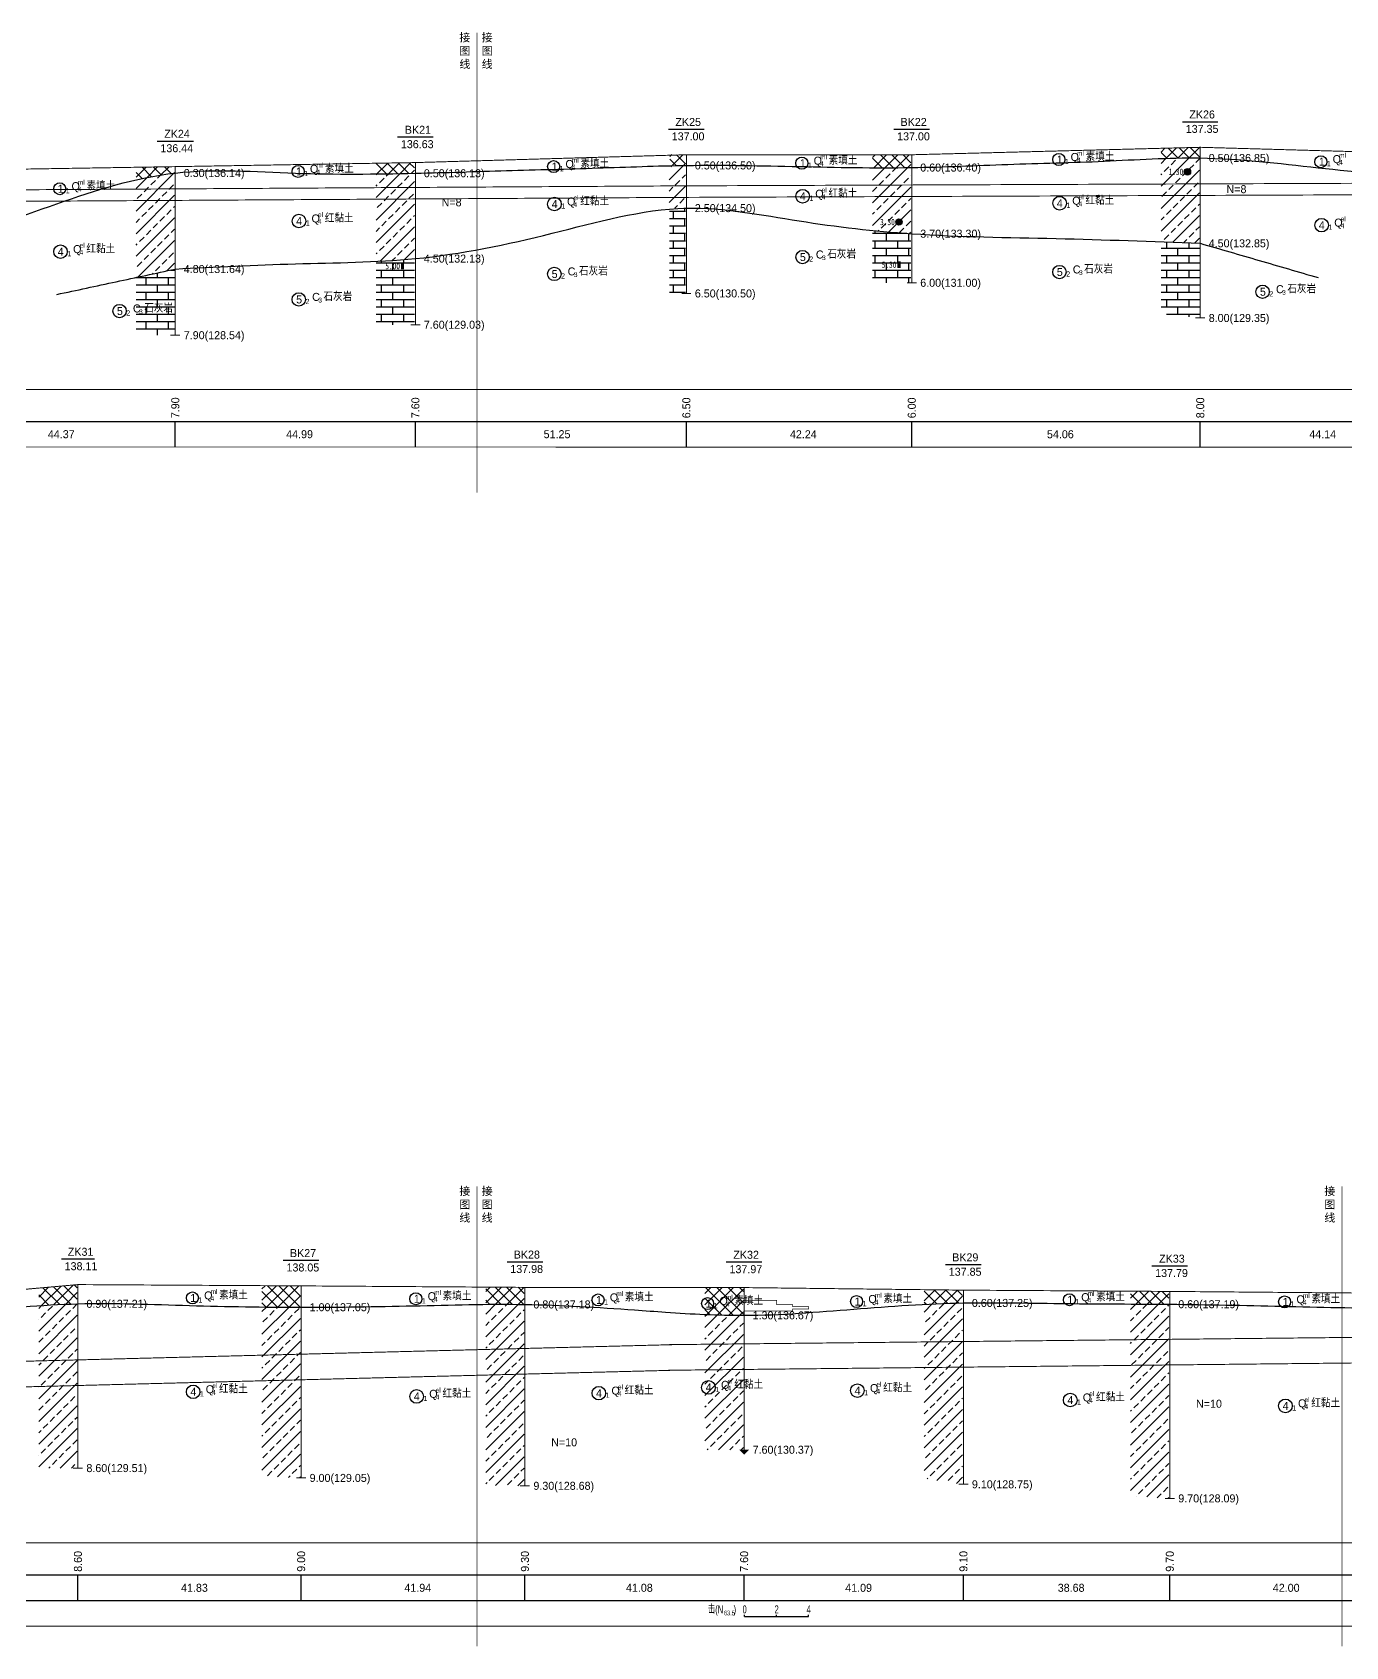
# Model space of a CAD drawing. Header units: inches. Extents: x -205 to 12199, y -11610 to -150.
# Drawn here: x 232 to 642, y -1361 to -857 of the extents above; entities that cross this region are included whole.
import ezdxf
from ezdxf.enums import TextEntityAlignment as Align

# ---------------------------------------------------------------- set-up
doc = ezdxf.new("R2010")
doc.units = ezdxf.units.IN
doc.header["$MEASUREMENT"] = 0
doc.linetypes.add('ACAD_ISO03W100', pattern=[30, 12, -18])
doc.linetypes.add('ACAD_ISO05W100', pattern=[34, 24, -3, 0.5, -3, 0.5, -3])
for name, color, linetype in [('GiCAD_PouMian', 7, 'Continuous'), ('GICAD_QUYANG', 7, 'Continuous'), ('地质-原位曲线', 7, 'Continuous'), ('地质-图框', 7, 'Continuous'), ('地质-地层符号', 3, 'Continuous'), ('地质-地层线', 7, 'Continuous'), ('地质-地面线', 7, 'Continuous'), ('地质-填充花纹', 4, 'Continuous'), ('地质-文字', 7, 'Continuous'), ('地质-标注栏', 7, 'Continuous'), ('地质-标贯', 7, 'Continuous'), ('地质-钻孔', 7, 'Continuous'), ('管底', 7, 'Continuous'), ('红线', 1, 'ACAD_ISO05W100')]:
    doc.layers.add(name, color=color, linetype=linetype)
doc.styles.add('LZ_PMT_LINE', font='', dxfattribs={"height": 2})
doc.styles.get("Standard").update_dxf_attribs({"font": ''})
doc.styles.add('地层编号', font='Comfont.shx', dxfattribs={"width": 0.7, "height": 2.5, "bigfont": 'Hztxt12a.shx'})
doc.styles.add('层底标注', font='Comfont.shx', dxfattribs={"width": 0.7, "height": 2.5, "bigfont": 'Hztxt12a.shx'})
doc.styles.add('岩土名称', font='Comfont.shx', dxfattribs={"width": 0.7, "height": 2.5, "bigfont": 'Hztxt12a.shx'})
doc.styles.add('时代', font='Comfont.shx', dxfattribs={"width": 0.7, "height": 2.5, "bigfont": 'Hztxt12a.shx'})
doc.styles.add('标注栏数据', font='Comfont.shx', dxfattribs={"width": 0.7, "height": 2.5, "bigfont": 'Hztxt12a.shx'})
doc.styles.add('标贯动探', font='Comfont.shx', dxfattribs={"width": 0.7, "height": 2.5, "bigfont": 'Hztxt12a.shx'})
doc.styles.add('钻孔标注', font='Comfont.shx', dxfattribs={"width": 0.7, "height": 2.5, "bigfont": 'Hztxt12a.shx'})
doc.styles.get('LZ_PMT_LINE').set_extended_font_data('SimSun')
doc.styles.get('Standard').set_extended_font_data('SimSun')
doc.linetypes.add('bzhjcx', pattern='A,0.001,[2,XX1.shx,S=1,R=0,X=1,Y=0],-2', length=2.001)
doc.linetypes.add('swx', pattern='A,7,-1.5,["●",LZ_PMT_LINE,S=0.05,R=0,X=0,Y=0],-1.5', length=10)
pattern_1 = [(45, (-3845.1306, -1061.8957), (-3.535534, 3.535534), []), (45, (-3841.595, -1061.8957), (-3.535534, 3.535534), [2, -1])]
pattern_2 = [(45, (-3845.1306, -1061.8957), (-1.767767, 1.767767), []), (135, (-3845.1306, -1061.8957), (-1.767767, -1.767767), [])]
pattern_3 = [(0, (-3845.1306, -1061.8957), (0, 2.3), []), (90, (-3845.1306, -1061.8957), (-3.5, 2.3), [2.3, -2.3])]
pattern_4 = [(0, (-3935.9162, -1061.9183), (0, 2.3), []), (90, (-3935.9162, -1061.9183), (-3.5, 2.3), [2.3, -2.3])]
pattern_5 = [(45, (-3935.916, -1061.9183), (-3.535534, 3.535534), []), (45, (-3932.3807, -1061.9183), (-3.535534, 3.535534), [2, -1])]
pattern_6 = [(45, (-3935.9162, -1061.9183), (-1.767767, 1.767767), []), (135, (-3935.9162, -1061.9183), (-1.767767, -1.767767), [])]
pattern_7 = [(45, (-5141.6254, -1426.3506), (-3.535534, 3.535534), []), (45, (-5138.09, -1426.3506), (-3.535534, 3.535534), [2, -1])]
pattern_8 = [(45, (-5141.6254, -1426.3506), (-1.767767, 1.767767), []), (135, (-5141.6254, -1426.3506), (-1.767767, -1.767767), [])]
pattern_9 = [(45, (-5231.6254, -1426.3506), (-3.535534, 3.535534), []), (45, (-5228.09, -1426.3506), (-3.535534, 3.535534), [2, -1])]
pattern_10 = [(45, (-5231.6254, -1426.3506), (-1.767767, 1.767767), []), (135, (-5231.6254, -1426.3506), (-1.767767, -1.767767), [])]

# ---------------------------------------------------------------- blocks, each defined once
blk = doc.blocks.new('gkqy_yan.dwg不标', base_point=(0, -1))
at = {"color": 7}
blk.add_solid([(-0.5, -2), (-0.5, 0), (0.5, -2), (0.5, 0)], dxfattribs=at)
blk = doc.blocks.new('gkqy_yuan.dwg不标')
at = {"layer": 'GiCAD_PouMian'}
h = blk.add_hatch(color=7, dxfattribs=at)
edge = h.paths.add_edge_path()
edge.add_arc((0, 0), 1, 0, 360)
at = {"layer": 'GICAD_QUYANG', "color": 7}
blk.add_circle((0, 0), 1, dxfattribs=at)

msp = doc.modelspace()

# ---------------------------------------------------------------- hatches: boundary and pattern name
at = {"layer": '地质-填充花纹', "linetype": 'Continuous'}
h = msp.add_hatch(dxfattribs=at)
h.set_pattern_fill('GKSTT', scale=0.5, style=0, pattern_type=2)
h.set_pattern_definition(pattern_6)
h.paths.add_polyline_path([(596.31961, -895.76848), (591.51268, -895.75931), (586.51381, -895.86162), (584.31961, -895.94182), (584.31961, -892.75285), (596.31961, -892.44209)])
h = msp.add_hatch(dxfattribs=at)
h.set_pattern_fill('GKSTT', scale=0.5, style=0, pattern_type=2)
h.set_pattern_definition(pattern_2)
h.paths.add_polyline_path([(351.1807, -900.55128), (343.9365, -900.69631), (339.1807, -900.76053), (339.1807, -897.41989), (351.1807, -897.21717)])
h = msp.add_hatch(dxfattribs=at)
h.set_pattern_fill('GKSTT', scale=0.5, style=0, pattern_type=2)
h.set_pattern_definition(pattern_6)
h.paths.add_polyline_path([(435.81546, -898.10586), (430.87623, -898.04533), (430.87623, -894.72358), (435.81546, -894.77621)])
h = msp.add_hatch(dxfattribs=at)
h.set_pattern_fill('GKSTT', scale=0.5, style=0, pattern_type=2)
h.set_pattern_definition(pattern_6)
h.paths.add_polyline_path([(506.21496, -898.77163), (501.26172, -898.8239), (496.26174, -898.82881), (494.21496, -898.81499), (494.21496, -894.76899), (506.21496, -894.76899)])
h = msp.add_hatch(dxfattribs=at)
h.set_pattern_fill('GKFZNT', scale=0.5, style=0, pattern_type=2)
h.set_pattern_definition(pattern_5)
h.paths.add_polyline_path([(596.31961, -895.76848), (596.31961, -922.42608), (591.49558, -922.24191), (586.49915, -922.05303), (584.31961, -921.97224), (584.31961, -895.94182), (586.51381, -895.86162), (591.51268, -895.75931)])
h = msp.add_hatch(dxfattribs=at)
h.set_pattern_fill('GKSTT', scale=0.5, style=0, pattern_type=2)
h.set_pattern_definition(pattern_2)
h.paths.add_polyline_path([(276.20004, -900.51814), (268.26189, -901.74086), (264.20004, -902.61005), (264.20004, -898.67841), (276.20004, -898.48368)])
h = msp.add_hatch(dxfattribs=at)
h.set_pattern_fill('GKFZNT', scale=0.5, style=0, pattern_type=2)
h.set_pattern_definition(pattern_1)
h.paths.add_polyline_path([(276.20004, -930.53327), (267.73968, -932.34844), (264.20004, -933.10787), (264.20004, -902.61005), (268.26189, -901.74086), (276.20004, -900.51814)])
h = msp.add_hatch(dxfattribs=at)
h.set_pattern_fill('GKFZNT', scale=0.5, style=0, pattern_type=2)
h.set_pattern_definition(pattern_1)
h.paths.add_polyline_path([(351.1807, -927.23315), (343.92066, -927.81983), (339.1807, -928.08766), (339.1807, -900.76053), (343.9365, -900.69631), (351.1807, -900.55128)])
h = msp.add_hatch(dxfattribs=at)
h.set_pattern_fill('GKFZNT', scale=0.5, style=0, pattern_type=2)
h.set_pattern_definition(pattern_5)
h.paths.add_polyline_path([(435.81546, -911.44134), (430.67047, -911.48756), (430.67047, -898.14747), (435.81546, -898.10586)])
h = msp.add_hatch(dxfattribs=at)
h.set_pattern_fill('GKFZNT', scale=0.5, style=0, pattern_type=2)
h.set_pattern_definition(pattern_5)
h.paths.add_polyline_path([(506.21496, -919.41686), (501.0424, -919.02784), (496.06208, -918.58503), (494.21496, -918.39685), (494.21496, -898.81499), (496.26174, -898.82881), (501.26172, -898.8239), (506.21496, -898.77163)])
h = msp.add_hatch(dxfattribs=at)
h.set_pattern_fill('GKSHY', scale=0.5, style=0, pattern_type=2)
h.set_pattern_definition(pattern_4)
h.paths.add_polyline_path([(435.81546, -938.10233), (430.77331, -938.09349), (430.77331, -911.44467), (435.81546, -911.44134)])
h = msp.add_hatch(dxfattribs=at)
h.set_pattern_fill('GKSHY', scale=0.5, style=0, pattern_type=2)
h.set_pattern_definition(pattern_4)
h.paths.add_polyline_path([(496.06208, -918.58503), (501.0424, -919.02784), (506.21496, -919.41686), (506.21496, -934.76739), (501.44798, -934.73689), (500.08499, -934.76899), (494.21496, -934.76899), (494.21496, -918.39685)])
h = msp.add_hatch(dxfattribs=at)
h.set_pattern_fill('GKSHY', scale=0.5, style=0, pattern_type=2)
h.set_pattern_definition(pattern_4)
h.paths.add_polyline_path([(586.49915, -922.05303), (591.49558, -922.24191), (596.31961, -922.42608), (596.31961, -945.74191), (591.56143, -945.2272), (586.55341, -944.68024), (584.31961, -944.43161), (584.31961, -921.97224)])
h = msp.add_hatch(dxfattribs=at)
h.set_pattern_fill('GKSHY', scale=0.5, style=0, pattern_type=2)
h.set_pattern_definition(pattern_3)
h.paths.add_polyline_path([(351.1807, -947.87961), (339.1807, -947.87961), (339.1807, -928.08766), (343.92066, -927.81983), (351.1807, -927.23315)])
h = msp.add_hatch(dxfattribs=at)
h.set_pattern_fill('GKSHY', scale=0.5, style=0, pattern_type=2)
h.set_pattern_definition(pattern_3)
h.paths.add_polyline_path([(276.20004, -951.1463), (264.20004, -951.1463), (264.20004, -933.10787), (267.73968, -932.34844), (276.20004, -930.53327)])
h = msp.add_hatch(dxfattribs=at)
h.set_pattern_fill('GKSTT', scale=0.5, style=0, pattern_type=2)
h.set_pattern_definition(pattern_8)
h.paths.add_polyline_path([(245.79161, -1253.81193), (236.80734, -1254.19665), (233.79161, -1254.38963), (233.79161, -1248.88915), (245.79161, -1247.82343)])
h = msp.add_hatch(dxfattribs=at)
h.set_pattern_fill('GKSTT', scale=0.5, style=0, pattern_type=2)
h.set_pattern_definition(pattern_8)
h.paths.add_polyline_path([(315.50677, -1248.19977), (315.50677, -1254.86667), (305.89405, -1254.82009), (303.50677, -1254.79328), (303.50677, -1248.13093)])
h = msp.add_hatch(dxfattribs=at)
h.set_pattern_fill('GKSTT', scale=0.5, style=0, pattern_type=2)
h.set_pattern_definition(pattern_8)
h.paths.add_polyline_path([(385.39941, -1248.66626), (385.39941, -1254.0002), (375.69823, -1253.95911), (373.39941, -1253.98243), (373.39941, -1248.58613)])
h = msp.add_hatch(dxfattribs=at)
h.set_pattern_fill('GKSTT', scale=0.5, style=0, pattern_type=2)
h.set_pattern_definition(pattern_10)
h.paths.add_polyline_path([(453.86517, -1248.73431), (453.86517, -1257.39676), (444.54667, -1257.23025), (441.86517, -1257.11153), (441.86517, -1248.72263)])
h = msp.add_hatch(dxfattribs=at)
h.set_pattern_fill('GKSTT', scale=0.5, style=0, pattern_type=2)
h.set_pattern_definition(pattern_10)
h.paths.add_polyline_path([(522.34453, -1249.5316), (522.34453, -1253.54272), (513.30049, -1253.83937), (510.34453, -1253.98632), (510.34453, -1249.39142)])
h = msp.add_hatch(dxfattribs=at)
h.set_pattern_fill('GKSTT', scale=0.5, style=0, pattern_type=2)
h.set_pattern_definition(pattern_10)
h.paths.add_polyline_path([(586.80347, -1249.93305), (586.80347, -1253.93289), (579.82348, -1253.8848), (574.82353, -1253.86231), (574.80347, -1253.86223), (574.80347, -1249.85857)])
h = msp.add_hatch(dxfattribs=at)
h.set_pattern_fill('GKFZNT', scale=0.5, style=0, pattern_type=2)
h.set_pattern_definition(pattern_7)
h.paths.add_polyline_path([(245.79161, -1305.13456), (233.79161, -1305.13456), (233.79161, -1254.38963), (236.80734, -1254.19665), (245.79161, -1253.81193)])
h = msp.add_hatch(dxfattribs=at)
h.set_pattern_fill('GKFZNT', scale=0.5, style=0, pattern_type=2)
h.set_pattern_definition(pattern_7)
h.paths.add_polyline_path([(305.89405, -1254.82009), (315.50677, -1254.86667), (315.50677, -1308.19095), (309.94687, -1307.96275), (304.13745, -1307.704), (303.50677, -1307.67475), (303.50677, -1254.79328)])
h = msp.add_hatch(dxfattribs=at)
h.set_pattern_fill('GKFZNT', scale=0.5, style=0, pattern_type=2)
h.set_pattern_definition(pattern_7)
h.paths.add_polyline_path([(385.39941, -1254.0002), (385.39941, -1310.66793), (378.21908, -1310.66793), (374.01327, -1310.4523), (373.39941, -1310.41012), (373.39941, -1253.98243), (375.69823, -1253.95911)])
h = msp.add_hatch(dxfattribs=at)
h.set_pattern_fill('GKFZNT', scale=0.5, style=0, pattern_type=2)
h.set_pattern_definition(pattern_9)
h.paths.add_polyline_path([(522.34453, -1310.16792), (516.87301, -1309.43965), (511.17123, -1308.49977), (510.34453, -1308.35485), (510.34453, -1253.98632), (513.30049, -1253.83937), (522.34453, -1253.54272)])
h = msp.add_hatch(dxfattribs=at)
h.set_pattern_fill('GKFZNT', scale=0.5, style=0, pattern_type=2)
h.set_pattern_definition(pattern_9)
h.paths.add_polyline_path([(574.82353, -1253.86231), (579.82348, -1253.8848), (586.80347, -1253.93289), (586.80347, -1314.58726), (581.67945, -1314.30005), (576.30879, -1313.91108), (574.80347, -1313.7962), (574.80347, -1253.86223)])
h = msp.add_hatch(dxfattribs=at)
h.set_pattern_fill('GKFZNT', scale=0.5, style=0, pattern_type=2)
h.set_pattern_definition(pattern_9)
h.paths.add_polyline_path([(444.54667, -1257.23025), (453.86517, -1257.39676), (453.86517, -1299.40122), (441.86517, -1299.40122), (441.86517, -1257.11153)])

# ---------------------------------------------------------------- linework, layer by layer
at = {"layer": '地质-原位曲线', "color": 7, "linetype": 'Continuous'}
for p, q in [((454.26522, -1351.53456), (454.26522, -1351.03456)), ((454.26522, -1351.53456), (474.26522, -1351.53456)), ((464.26522, -1351.53456), (464.26522, -1351.03456)), ((474.26522, -1351.53456), (474.26522, -1351.03456))]:
    msp.add_line(p, q, dxfattribs=at)
at = {"layer": '地质-原位曲线', "color": 7, "linetype": 'Continuous', "const_width": 0.2, "flags": 128}
msp.add_lwpolyline([(454.26522, -1252.73456), (464.26522, -1252.73456), (464.26522, -1253.40122), (464.26522, -1253.40122), (464.26522, -1254.06789), (469.26522, -1254.06789), (469.26522, -1254.73456), (474.26522, -1254.73456), (474.26522, -1255.40122), (469.26522, -1255.40122), (469.26522, -1256.06789), (454.26522, -1256.06789)], dxfattribs=at)
at = {"layer": '地质-地层符号', "color": 7, "linetype": 'Continuous'}
for centre, major_axis in [((394.62308, -898.4632), (0, 1.875)), ((472.14021, -897.40233), (0, 1.875)), ((552.39229, -896.25515), (0, 1.875)), ((634.23182, -896.93566), (0, 1.875)), ((314.81537, -899.97962), (0, 1.875)), ((240.34834, -905.37965), (0, 1.875)), ((472.39021, -907.73566), (0, 2.125)), ((552.64229, -909.92181), (0, 2.125)), ((394.87308, -910.17142), (0, 2.125)), ((315.06537, -915.47962), (0, 2.125)), ((634.48182, -916.76898), (0, 2.125)), ((240.59834, -925.04638), (0, 2.125)), ((472.34854, -926.73566), (0, 2.08333)), ((394.83141, -932.02018), (0, 2.08333)), ((552.60062, -931.40231), (0, 2.08333)), ((315.0237, -939.97962), (0, 2.08333)), ((616.04605, -937.57722), (0, 2.08333)), ((259.04552, -943.59625), (0, 2.08333)), ((281.77419, -1251.96789), (0, 1.875)), ((351.57809, -1252.23457), (0, 1.875)), ((408.48504, -1252.59036), (0, 1.875)), ((555.699, -1252.53457), (0, 1.875)), ((442.71793, -1253.71658), (0, 1.875)), ((489.22985, -1253.10121), (0, 1.875)), ((622.92599, -1253.20126), (0, 1.875)), ((282.02419, -1281.30122), (0, 2.125)), ((351.82809, -1282.73457), (0, 2.125)), ((408.73504, -1281.73018), (0, 2.125)), ((442.96793, -1279.93002), (0, 2.125)), ((489.47985, -1280.93454), (0, 2.125)), ((555.949, -1283.8679), (0, 2.125)), ((623.17599, -1285.70126), (0, 2.125))]:
    msp.add_ellipse(centre, major_axis=major_axis, ratio=1, dxfattribs=at)
at = {"layer": '地质-地层线', "color": 7, "lineweight": 25}
for points, knots in [([(435.27989, -898.11343), (435.54174, -898.10953), (447.53436, -897.93999), (471.26487, -898.4203), (504.75299, -899.18574), (536.50023, -897.62345), (566.52968, -897.01875), (598.87689, -894.75527), (633.35901, -898.90652), (667.44785, -902.43194), (699.05581, -901.69701), (727.94103, -901.72301), (753.40654, -902.10609), (769.14102, -901.2974), (775.27989, -900.8239)], [342.881618593, 342.881618593, 342.881618593, 342.881618593, 343.667387673, 378.868719375, 414.070051078, 444.121577517, 474.173103956, 504.224630395, 541.136691721, 578.048753047, 606.952165408, 635.855577769, 664.75899013, 683.241317547, 683.241317547, 683.241317547, 683.241317547]), ([(96.06546, -911.413), (99.39828, -911.4254), (106.06393, -911.45021), (122.39032, -911.14671), (144.87428, -914.66001), (173.64144, -916.20493), (205.77433, -922.69003), (239.47769, -909.65709), (275.88997, -898.08621), (314.02563, -901.06224), (348.41659, -900.7509), (379.90721, -899.67951), (408.1156, -898.98404), (426.83471, -898.22793), (436.06546, -898.09074)], [0, 0, 0, 0, 10, 20, 48.941868276, 77.883736553, 106.825604829, 145.028187301, 183.230769772, 220.721114326, 258.21145888, 286.696768477, 315.182078075, 342.881618593, 342.881618593, 342.881618593, 342.881618593]), ([(276.45004, -930.47963), (288.93441, -929.83897), (313.90315, -928.55764), (353.55708, -928.35757), (393.86472, -919.94411), (422.00256, -911.81857), (436.06546, -911.43082)], [0, 0, 0, 0, 37.525892803, 75.051785605, 118.486421708, 161.127203325, 161.127203325, 161.127203325, 161.127203325]), ([(435.27989, -911.45351), (435.5417, -911.44629), (447.48903, -911.17445), (471.30128, -915.93978), (509.5954, -920.35108), (551.54056, -920.71375), (581.55993, -921.86166), (596.56961, -922.43562)], [161.127203325, 161.127203325, 161.127203325, 161.127203325, 161.92105781, 197.347356569, 232.773655328, 277.850943624, 322.928231921, 322.928231921, 322.928231921, 322.928231921]), ([(89.57068, -1259.8679), (92.90398, -1259.86543), (99.57057, -1259.86049), (117.60042, -1259.92729), (143.64438, -1259.00231), (177.80135, -1258.98589), (211.88626, -1256.24749), (246.22843, -1253.008), (280.90483, -1254.49014), (315.78479, -1255.04811), (350.70042, -1254.52477), (385.43648, -1253.46661), (411.70088, -1255.08702), (426.34103, -1256.17045), (429.57068, -1256.39399)], [0, 0, 0, 0, 10, 20, 54.086573737, 88.173147475, 122.410457933, 156.647768392, 191.509426402, 226.371084413, 261.320088339, 296.269092266, 330.544159685, 340.24491965, 340.24491965, 340.24491965, 340.24491965]), ([(429.57068, -1256.39399), (437.75215, -1256.96027), (457.3532, -1258.07923), (488.35795, -1255.37053), (521.89234, -1253.01159), (554.82738, -1253.89179), (587.978, -1253.80791), (622.05124, -1254.5446), (655.87373, -1255.4112), (688.52962, -1254.97181), (720.94792, -1254.51155), (747.95624, -1255.25605), (764.47892, -1255.44088), (769.57068, -1255.50738)], [340.24491965, 340.24491965, 340.24491965, 340.24491965, 364.819227105, 399.113443916, 433.407660727, 465.637752743, 497.867844759, 532.8710919, 567.874339041, 599.356418931, 630.838498821, 665.127175879, 680.402817751, 680.402817751, 680.402817751, 680.402817751])]:
    msp.add_open_spline(points, degree=3, knots=knots, dxfattribs=at)
at = {"layer": '地质-地层线', "color": 7, "linetype": 'bzhjcx', "lineweight": 25}
for points in [[(596.56961, -922.43562), (614.96272, -927.7855), (633.35582, -933.13537)], [(239.47434, -938.41277), (257.96219, -934.4462), (276.45004, -930.47963)]]:
    msp.add_spline(points, degree=3, dxfattribs=at)
at = {"layer": '地质-地面线', "color": 7, "linetype": 'Continuous', "const_width": 0.3}
for points in [[(435.27989, -894.79168), (436.06546, -894.76899), (506.46496, -894.76899), (596.56961, -892.43562), (670.14404, -894.50237), (756.85425, -895.10235), (775.27989, -894.57001)], [(96.06546, -900.07966), (116.06546, -900.07966), (202.49663, -899.67968), (276.45004, -898.47963), (351.4307, -897.21295), (436.06546, -894.76899)], [(89.57068, -1255.20123), (109.57068, -1255.20123), (177.73079, -1253.86792), (246.04161, -1247.80123), (315.75677, -1248.20121), (385.64941, -1248.66793), (429.57068, -1248.71067)], [(429.57068, -1248.71067), (454.11517, -1248.73456), (522.59453, -1249.53452), (587.05347, -1249.93461), (657.0485, -1250.53458), (720.01093, -1250.73458), (769.57068, -1252.03561)]]:
    msp.add_lwpolyline(points, dxfattribs=at)
at = {"layer": '地质-标注栏', "color": 7, "linetype": 'Continuous', "const_width": 0.3}
for points in [[(56.06542, -968.07964), (446.06542, -968.07964)], [(395.28009, -968.10233), (785.28009, -968.10233)], [(56.06542, -986.07964), (446.06542, -986.07964)], [(395.28009, -986.10233), (785.28009, -986.10233)], [(49.57089, -1328.53456), (439.57089, -1328.53456)], [(389.57089, -1328.53456), (779.57089, -1328.53456)], [(49.57089, -1354.53456), (439.57089, -1354.53456)], [(389.57089, -1354.53456), (779.57089, -1354.53456)]]:
    msp.add_lwpolyline(points, dxfattribs=at)
at = {"layer": '地质-标注栏', "color": 7, "linetype": 'Continuous'}
for points in [[(56.06542, -978.07964), (446.06542, -978.07964)], [(276.45004, -986.07964), (276.45004, -978.07964)], [(276.45004, -986.07964), (276.45004, -978.07964)], [(351.4307, -986.07964), (351.4307, -978.07964)], [(351.4307, -986.07964), (351.4307, -978.07964)], [(395.28009, -978.10233), (785.28009, -978.10233)], [(436.06546, -986.10233), (436.06546, -978.10233)], [(436.06546, -986.10233), (436.06546, -978.10233)], [(506.46496, -986.10233), (506.46496, -978.10233)], [(506.46496, -986.10233), (506.46496, -978.10233)], [(596.56961, -986.10233), (596.56961, -978.10233)], [(596.56961, -986.10233), (596.56961, -978.10233)], [(49.57089, -1338.53456), (439.57089, -1338.53456)], [(246.04161, -1346.53456), (246.04161, -1338.53456)], [(246.04161, -1346.53456), (246.04161, -1338.53456)], [(315.75677, -1346.53456), (315.75677, -1338.53456)], [(315.75677, -1346.53456), (315.75677, -1338.53456)], [(385.64941, -1346.53456), (385.64941, -1338.53456)], [(385.64941, -1346.53456), (385.64941, -1338.53456)], [(389.57089, -1338.53456), (779.57089, -1338.53456)], [(454.11517, -1346.53456), (454.11517, -1338.53456)], [(454.11517, -1346.53456), (454.11517, -1338.53456)], [(522.59453, -1346.53456), (522.59453, -1338.53456)], [(522.59453, -1346.53456), (522.59453, -1338.53456)], [(587.05347, -1346.53456), (587.05347, -1338.53456)], [(587.05347, -1346.53456), (587.05347, -1338.53456)], [(49.57089, -1346.53456), (439.57089, -1346.53456)], [(389.57089, -1346.53456), (779.57089, -1346.53456)]]:
    msp.add_lwpolyline(points, dxfattribs=at)
at = {"layer": '地质-钻孔', "color": 7, "linetype": 'Continuous'}
for p, q in [((430.49396, -886.769), (441.63703, -886.769)), ((500.89338, -886.769), (512.03644, -886.769)), ((591.03986, -884.43562), (602.09943, -884.43562)), ((270.79515, -890.47962), (282.10472, -890.47962)), ((345.90111, -889.21294), (356.96068, -889.21294)), ((240.8868, -1239.80123), (251.19637, -1239.80123)), ((310.18514, -1240.2012), (321.32821, -1240.2012)), ((380.07821, -1240.66793), (391.22079, -1240.66793)), ((448.54354, -1240.73456), (459.68661, -1240.73456)), ((517.02303, -1241.53452), (528.1661, -1241.53452)), ((581.48202, -1241.9346), (592.62508, -1241.9346))]:
    msp.add_line(p, q, dxfattribs=at)
at = {"layer": '地质-钻孔', "color": 7, "const_width": 0.3, "flags": 128}
for points in [[(596.56961, -892.43562), (596.56961, -945.76895)], [(351.4307, -897.21295), (351.4307, -947.87961)], [(436.06546, -894.76899), (436.06546, -938.10233)], [(506.46496, -894.76899), (506.46496, -934.76899)], [(276.45004, -898.47963), (276.45004, -951.1463)], [(246.04161, -1247.80123), (246.04161, -1305.13456)], [(315.75677, -1248.20121), (315.75677, -1308.20121)], [(385.64941, -1248.66793), (385.64941, -1310.66793)], [(454.11517, -1248.73456), (454.11517, -1299.40122)], [(522.59453, -1249.53452), (522.59453, -1310.20119)], [(587.05347, -1249.93461), (587.05347, -1314.60128)]]:
    msp.add_lwpolyline(points, dxfattribs=at)
at = {"layer": '地质-钻孔', "color": 7, "linetype": 'Continuous', "const_width": 0.3, "flags": 128}
for points in [[(434.56546, -938.10233), (437.56546, -938.10233)], [(504.96496, -934.76899), (507.96496, -934.76899)], [(349.9307, -947.87961), (352.9307, -947.87961)], [(595.06961, -945.76895), (598.06961, -945.76895)], [(274.95004, -951.1463), (277.95004, -951.1463)], [(244.54161, -1305.13456), (247.54161, -1305.13456)], [(314.25677, -1308.20121), (317.25677, -1308.20121)], [(384.14941, -1310.66793), (387.14941, -1310.66793)], [(521.09453, -1310.20119), (524.09453, -1310.20119)], [(585.55347, -1314.60128), (588.55347, -1314.60128)]]:
    msp.add_lwpolyline(points, dxfattribs=at)
at = {"layer": '地质-钻孔', "color": 7, "linetype": 'Continuous'}
msp.add_solid([(452.61517, -1299.40122), (455.61517, -1299.40122), (454.11517, -1300.90122)], dxfattribs=at)
at = {"layer": '管底', "linetype": 'swx', "const_width": 0.3}
for points in [[(96.49407, -906.50291), (435.32737, -904.47971)], [(96.51556, -910.10284), (435.34887, -908.07965)], [(430.32413, -904.50235), (775.02109, -903.19217)], [(430.33781, -908.10233), (775.03478, -906.79215)], [(430.33659, -1266.56787), (769.4122, -1262.96776)], [(90.3273, -1275.31664), (433.00258, -1266.54046)], [(430.42153, -1274.56742), (769.49713, -1270.96731)], [(90.53212, -1283.31402), (433.2074, -1274.53784)]]:
    msp.add_lwpolyline(points, dxfattribs=at)
at = {"layer": '红线', "linetype": 'ACAD_ISO03W100', "ltscale": 0.4, "const_width": 0.2}
for points in [[(370.69166, -856.60123), (370.69166, -1000.39214)], [(370.69166, -1217.05615), (370.69166, -1360.84706)], [(640.85344, -1217.05615), (640.85344, -1360.84706)]]:
    msp.add_lwpolyline(points, dxfattribs=at)

# ---------------------------------------------------------------- block references
at = {"layer": '地质-图框', "color": 7, "linetype": 'Continuous'}
for name, p in [('gkqy_yuan.dwg不标', (592.56961, -900.10229)), ('gkqy_yuan.dwg不标', (502.46496, -915.76899)), ('gkqy_yan.dwg不标', (502.46496, -929.10233)), ('gkqy_yan.dwg不标', (347.4307, -929.54628))]:
    msp.add_blockref(name, p, dxfattribs=at)

# ---------------------------------------------------------------- texts
at = {"layer": '地质-原位曲线', "color": 7, "linetype": 'Continuous', "style": '标注栏数据', "width": 0.7}
for s, height, p in [('击', 2.5, (442.74439, -1350.53456)), ('(N', 2.5, (445.09439, -1350.53456)), ('63.5', 1.5, (447.80272, -1351.15956)), (')', 2.5, (450.81772, -1350.53456))]:
    msp.add_text(s, height=height, dxfattribs=at).set_placement(p)
for s, p in [('0', (454.26522, -1350.53456)), ('2', (464.26522, -1350.53456)), ('4', (474.26522, -1350.53456))]:
    msp.add_text(s, height=2.5, dxfattribs=at).set_placement(p, align=Align.CENTER)
at = {"layer": '地质-图框', "color": 7, "linetype": 'Continuous', "width": 0.7}
for s, p in [('1.30', (586.69502, -901.10229)), ('3.30', (496.59037, -916.76899)), ('5.30', (497.09037, -930.10233)), ('5.00', (342.05611, -930.54628))]:
    msp.add_text(s, height=2, dxfattribs=at).set_placement(p)
at = {"layer": '地质-地层符号', "color": 7, "linetype": 'Continuous'}
for s, height, style, p in [('Q', 2.5, '时代', (318.50287, -900.42962)), ('素填土', 2.5, '岩土名称', (323.16954, -900.42962)), ('1', 2.5, '地层编号', (393.99808, -899.7132)), ('Q', 2.5, '时代', (398.31058, -898.9132)), ('素填土', 2.5, '岩土名称', (402.97725, -898.9132)), ('1', 2.5, '地层编号', (471.51521, -898.65233)), ('1', 1.625, '地层编号', (474.01521, -898.85233)), ('Q', 2.5, '时代', (475.82771, -897.85233)), ('素填土', 2.5, '岩土名称', (480.49438, -897.85233)), ('1', 2.5, '地层编号', (551.76729, -897.50515)), ('1', 1.625, '地层编号', (554.26729, -897.70515)), ('Q', 2.5, '时代', (556.07979, -896.70515)), ('素填土', 2.5, '岩土名称', (560.74646, -896.70515)), ('1', 2.5, '地层编号', (633.60682, -898.18566)), ('1', 1.625, '地层编号', (636.10682, -898.38566)), ('Q', 2.5, '时代', (637.91932, -897.38566)), ('1', 2.5, '地层编号', (314.19037, -901.22962)), ('1', 1.625, '地层编号', (316.69037, -901.42962)), ('1', 1.625, '地层编号', (396.49808, -899.9132)), ('1', 2.5, '地层编号', (239.72334, -906.62965)), ('1', 1.625, '地层编号', (242.22334, -906.82965)), ('Q', 2.5, '时代', (244.03584, -905.82965)), ('素填土', 2.5, '岩土名称', (248.7025, -905.82965)), ('红黏土', 2.5, '岩土名称', (402.93558, -910.62142)), ('4', 2.5, '地层编号', (471.51521, -908.98566)), ('1', 1.625, '地层编号', (474.51521, -909.18566)), ('Q', 2.5, '时代', (476.32771, -908.18566)), ('红黏土', 2.5, '岩土名称', (480.45271, -908.18566)), ('Q', 2.5, '时代', (556.57979, -910.37181)), ('红黏土', 2.5, '岩土名称', (560.70479, -910.37181)), ('4', 2.5, '地层编号', (393.99808, -911.42142)), ('1', 1.625, '地层编号', (396.99808, -911.62142)), ('Q', 2.5, '时代', (398.81058, -910.62142)), ('4', 2.5, '地层编号', (551.76729, -911.17181)), ('1', 1.625, '地层编号', (554.76729, -911.37181)), ('4', 2.5, '地层编号', (314.19037, -916.72962)), ('1', 1.625, '地层编号', (317.19037, -916.92962)), ('Q', 2.5, '时代', (319.00287, -915.92962)), ('红黏土', 2.5, '岩土名称', (323.12787, -915.92962)), ('4', 2.5, '地层编号', (633.60682, -918.01898)), ('1', 1.625, '地层编号', (636.60682, -918.21898)), ('Q', 2.5, '时代', (638.41932, -917.21898)), ('Q', 2.5, '时代', (244.53584, -925.49638)), ('红黏土', 2.5, '岩土名称', (248.66084, -925.49638)), ('4', 2.5, '地层编号', (239.72334, -926.29638)), ('1', 1.625, '地层编号', (242.72334, -926.49638)), ('5', 2.5, '地层编号', (471.51521, -927.98566)), ('2', 1.625, '地层编号', (474.43188, -928.18566)), ('C', 2.5, '时代', (476.51521, -927.18566)), ('石灰岩', 2.5, '岩土名称', (480.05688, -927.18566)), ('5', 2.5, '地层编号', (393.99808, -933.27018)), ('2', 1.625, '地层编号', (396.91475, -933.47018)), ('C', 2.5, '时代', (398.99808, -932.47018)), ('石灰岩', 2.5, '岩土名称', (402.53975, -932.47018)), ('5', 2.5, '地层编号', (551.76729, -932.65231)), ('2', 1.625, '地层编号', (554.68395, -932.85231)), ('C', 2.5, '时代', (556.76729, -931.85231)), ('石灰岩', 2.5, '岩土名称', (560.30896, -931.85231)), ('C', 2.5, '时代', (319.19037, -940.42962)), ('石灰岩', 2.5, '岩土名称', (322.73204, -940.42962)), ('5', 2.5, '地层编号', (615.21272, -938.82722)), ('2', 1.625, '地层编号', (618.12939, -939.02722)), ('C', 2.5, '时代', (620.21272, -938.02722)), ('石灰岩', 2.5, '岩土名称', (623.75439, -938.02722)), ('5', 2.5, '地层编号', (258.21219, -944.84625)), ('C', 2.5, '时代', (263.21219, -944.04625)), ('石灰岩', 2.5, '岩土名称', (266.75385, -944.04625)), ('5', 2.5, '地层编号', (314.19037, -941.22962)), ('2', 1.625, '地层编号', (317.10704, -941.42962)), ('2', 1.625, '地层编号', (261.12885, -945.04625)), ('1', 2.5, '地层编号', (281.14919, -1253.21789)), ('Q', 2.5, '时代', (285.46169, -1252.41789)), ('素填土', 2.5, '岩土名称', (290.12836, -1252.41789)), ('1', 2.5, '地层编号', (350.95309, -1253.48457)), ('Q', 2.5, '时代', (355.26559, -1252.68457)), ('素填土', 2.5, '岩土名称', (359.93226, -1252.68457)), ('Q', 2.5, '时代', (412.17254, -1253.04036)), ('素填土', 2.5, '岩土名称', (416.83921, -1253.04036)), ('Q', 2.5, '时代', (492.91735, -1253.55121)), ('素填土', 2.5, '岩土名称', (497.58402, -1253.55121)), ('Q', 2.5, '时代', (559.3865, -1252.98457)), ('素填土', 2.5, '岩土名称', (564.05316, -1252.98457)), ('素填土', 2.5, '岩土名称', (631.28015, -1253.65126)), ('1', 1.625, '地层编号', (283.64919, -1253.41789)), ('1', 1.625, '地层编号', (353.45309, -1253.68457)), ('1', 2.5, '地层编号', (407.86004, -1253.84036)), ('1', 1.625, '地层编号', (410.36004, -1254.04036)), ('1', 2.5, '地层编号', (442.09293, -1254.96658)), ('1', 1.625, '地层编号', (444.59293, -1255.16658)), ('Q', 2.5, '时代', (446.40543, -1254.16658)), ('素填土', 2.5, '岩土名称', (451.07209, -1254.16658)), ('1', 2.5, '地层编号', (488.60485, -1254.35121)), ('1', 1.625, '地层编号', (491.10485, -1254.55121)), ('1', 2.5, '地层编号', (555.074, -1253.78457)), ('1', 1.625, '地层编号', (557.574, -1253.98457)), ('1', 2.5, '地层编号', (622.30099, -1254.45126)), ('1', 1.625, '地层编号', (624.80099, -1254.65126)), ('Q', 2.5, '时代', (626.61349, -1253.65126)), ('4', 2.5, '地层编号', (281.14919, -1282.55122)), ('1', 1.625, '地层编号', (284.14919, -1282.75122)), ('Q', 2.5, '时代', (285.96169, -1281.75122)), ('红黏土', 2.5, '岩土名称', (290.08669, -1281.75122)), ('Q', 2.5, '时代', (355.76559, -1283.18457)), ('红黏土', 2.5, '岩土名称', (359.89059, -1283.18457)), ('4', 2.5, '地层编号', (407.86004, -1282.98018)), ('Q', 2.5, '时代', (412.67254, -1282.18018)), ('红黏土', 2.5, '岩土名称', (416.79754, -1282.18018)), ('4', 2.5, '地层编号', (442.09293, -1281.18002)), ('1', 1.625, '地层编号', (445.09293, -1281.38002)), ('Q', 2.5, '时代', (446.90543, -1280.38002)), ('红黏土', 2.5, '岩土名称', (451.03043, -1280.38002)), ('4', 2.5, '地层编号', (488.60485, -1282.18454)), ('1', 1.625, '地层编号', (491.60485, -1282.38454)), ('Q', 2.5, '时代', (493.41735, -1281.38454)), ('红黏土', 2.5, '岩土名称', (497.54235, -1281.38454)), ('4', 2.5, '地层编号', (350.95309, -1283.98457)), ('1', 1.625, '地层编号', (353.95309, -1284.18457)), ('1', 1.625, '地层编号', (410.86004, -1283.18018)), ('4', 2.5, '地层编号', (555.074, -1285.1179)), ('1', 1.625, '地层编号', (558.074, -1285.3179)), ('Q', 2.5, '时代', (559.8865, -1284.3179)), ('红黏土', 2.5, '岩土名称', (564.0115, -1284.3179)), ('4', 2.5, '地层编号', (622.30099, -1286.95126)), ('1', 1.625, '地层编号', (625.30099, -1287.15126)), ('Q', 2.5, '时代', (627.11349, -1286.15126)), ('红黏土', 2.5, '岩土名称', (631.23849, -1286.15126))]:
    msp.add_text(s, height=height, dxfattribs=dict(at, style=style)).set_placement(p)
at = {"layer": '地质-地层符号', "color": 7, "linetype": 'Continuous', "style": '时代', "width": 0.8}
for s, p in [('ml', (320.5362, -898.76295)), ('4', (400.34391, -899.4132)), ('ml', (400.34391, -897.24654)), ('4', (477.86104, -898.35233)), ('ml', (477.86104, -896.18566)), ('4', (558.11312, -897.20515)), ('ml', (558.11312, -895.03848)), ('4', (639.95266, -897.88566)), ('ml', (639.95266, -895.719)), ('ml', (246.06917, -904.16299)), ('4', (320.5362, -900.92962)), ('4', (246.06917, -906.32965)), ('el', (400.84391, -908.95475)), ('4', (478.36104, -908.68566)), ('el', (478.36104, -906.51899)), ('el', (558.61312, -908.70515)), ('el', (321.0362, -914.26295)), ('4', (400.84391, -911.12142)), ('4', (558.61312, -910.87181)), ('4', (321.0362, -916.42962)), ('4', (640.45266, -917.71898)), ('el', (640.45266, -915.55232)), ('el', (246.56917, -923.82972)), ('4', (246.56917, -925.99638)), ('3', (478.46521, -927.68566)), ('3', (400.94808, -932.97018)), ('3', (558.71729, -932.35231)), ('3', (622.16272, -938.52722)), ('3', (265.16219, -944.54625)), ('3', (321.14037, -940.92962)), ('ml', (287.49503, -1250.75122)), ('ml', (357.29892, -1251.0179)), ('ml', (414.20588, -1251.3737)), ('ml', (448.43876, -1252.49991)), ('ml', (494.95068, -1251.88454)), ('ml', (561.41983, -1251.3179)), ('ml', (628.64682, -1251.9846)), ('4', (287.49503, -1252.91789)), ('4', (357.29892, -1253.18457)), ('4', (414.20588, -1253.54036)), ('4', (448.43876, -1254.66658)), ('4', (494.95068, -1254.05121)), ('4', (561.41983, -1253.48457)), ('4', (628.64682, -1254.15126)), ('4', (287.99503, -1282.25122)), ('el', (287.99503, -1280.08455)), ('el', (357.79892, -1281.5179)), ('4', (414.70588, -1282.68018)), ('el', (414.70588, -1280.51351)), ('4', (448.93876, -1280.88002)), ('el', (448.93876, -1278.71336)), ('4', (495.45068, -1281.88454)), ('el', (495.45068, -1279.71787)), ('el', (561.91983, -1282.65123)), ('4', (357.79892, -1283.68457)), ('4', (561.91983, -1284.8179)), ('4', (629.14682, -1286.65126)), ('el', (629.14682, -1284.4846))]:
    msp.add_text(s, height=1.5, dxfattribs=at).set_placement(p)
at = {"layer": '地质-文字', "color": 7, "linetype": 'Continuous', "style": '层底标注'}
for s, p in [('0.50(136.50)', (438.71546, -899.35233)), ('0.60(136.40)', (509.11496, -900.01899)), ('0.50(136.85)', (599.21961, -897.01895)), ('0.30(136.14)', (279.10004, -901.72963)), ('0.50(136.13)', (354.0807, -901.79628)), ('2.50(134.50)', (438.71546, -912.68566)), ('3.70(133.30)', (509.11496, -920.68566)), ('4.50(132.85)', (599.21961, -923.68562)), ('4.50(132.13)', (354.0807, -928.46295)), ('4.80(131.64)', (279.10004, -931.72963)), ('6.50(130.50)', (438.71546, -939.35233)), ('6.00(131.00)', (509.11496, -936.01899)), ('7.60(129.03)', (354.0807, -949.12961)), ('8.00(129.35)', (599.21961, -947.01895)), ('7.90(128.54)', (279.10004, -952.3963)), ('0.90(137.21)', (248.69161, -1255.05123)), ('1.00(137.05)', (318.40677, -1256.11788)), ('0.80(137.18)', (388.29941, -1255.25126)), ('1.30(136.67)', (456.76517, -1258.65122)), ('0.60(137.25)', (525.24453, -1254.78452)), ('0.60(137.19)', (589.70347, -1255.18461)), ('7.60(130.37)', (456.76517, -1300.65122)), ('8.60(129.51)', (248.69161, -1306.38456)), ('9.00(129.05)', (318.40677, -1309.45121)), ('9.30(128.68)', (388.29941, -1311.91793)), ('9.10(128.75)', (525.24453, -1311.45119)), ('9.70(128.09)', (589.70347, -1315.85128))]:
    msp.add_text(s, height=2.5, dxfattribs=at).set_placement(p)
at = {"layer": '地质-标注栏', "color": 7, "linetype": 'Continuous', "style": '标注栏数据'}
for s, p in [('7.90', (277.70004, -977.07964)), ('7.60', (352.6807, -977.07964)), ('6.50', (437.31546, -977.10233)), ('6.00', (507.71496, -977.10233)), ('8.00', (597.81961, -977.10233)), ('8.60', (247.29161, -1337.53456)), ('9.00', (317.00677, -1337.53456)), ('9.30', (386.89941, -1337.53456)), ('7.60', (455.36517, -1337.53456)), ('9.10', (523.84453, -1337.53456)), ('9.70', (588.30347, -1337.53456))]:
    msp.add_text(s, height=2.5, rotation=90.0000025, dxfattribs=at).set_placement(p)
for s, p in [('44.37', (236.6525, -983.32964)), ('44.99', (311.09037, -983.32964)), ('51.25', (391.49503, -983.32964)), ('42.24', (468.41521, -983.35233)), ('54.06', (548.69645, -983.35233)), ('44.14', (630.62349, -983.35233)), ('41.83', (278.25336, -1343.78456)), ('41.94', (347.99892, -1343.78456)), ('41.08', (417.20729, -1343.78456)), ('41.09', (485.67985, -1343.78456)), ('38.68', (552.0615, -1343.78456)), ('42.00', (619.23015, -1343.78456))]:
    msp.add_text(s, height=2.5, dxfattribs=at).set_placement(p)
at = {"layer": '地质-标贯', "color": 7, "linetype": 'Continuous', "style": '标贯动探'}
for s, p in [('N=8', (604.76961, -906.76895)), ('N=8', (359.6307, -910.87961)), ('N=10', (595.25347, -1286.26794)), ('N=10', (393.84941, -1298.33459))]:
    msp.add_text(s, height=2.5, dxfattribs=at).set_placement(p)
at = {"layer": '地质-钻孔', "color": 7, "linetype": 'Continuous', "style": '钻孔标注'}
for s, p in [('ZK26', (593.15295, -883.43562)), ('ZK24', (272.99171, -889.47963)), ('BK21', (348.13903, -888.21295)), ('137.00', (431.49403, -890.26899)), ('ZK25', (432.64879, -885.76899)), ('137.00', (501.89353, -890.26899)), ('BK22', (502.96496, -885.76899)), ('137.35', (592.03985, -887.93562)), ('136.44', (271.79528, -893.97963)), ('136.63', (346.90094, -892.71295)), ('138.11', (241.88685, -1243.30123)), ('ZK31', (242.87495, -1238.80123)), ('BK27', (312.25677, -1239.20121)), ('BK28', (382.14941, -1239.66793)), ('ZK32', (450.74017, -1239.73456)), ('BK29', (519.09453, -1240.53452)), ('ZK33', (583.72014, -1240.93461)), ('138.05', (311.18534, -1243.70121)), ('137.98', (381.07798, -1244.16793)), ('137.97', (449.54375, -1244.23456)), ('137.85', (518.0231, -1245.03452)), ('137.79', (582.48204, -1245.43461))]:
    msp.add_text(s, height=2.5, dxfattribs=at).set_placement(p)
at = {"layer": '红线', "char_height": 2.5, "attachment_point": 1}
for insert in [(365.17222, -856.87824), (372.13754, -856.87824), (365.17222, -1217.33316), (372.13754, -1217.33316), (635.334, -1217.33316)]:
    msp.add_mtext_dynamic_manual_height_columns('接图线', width=3.594619, gutter_width=12.5, heights=[0], dxfattribs=dict(at, insert=insert))

doc.saveas('drawing.dxf')
